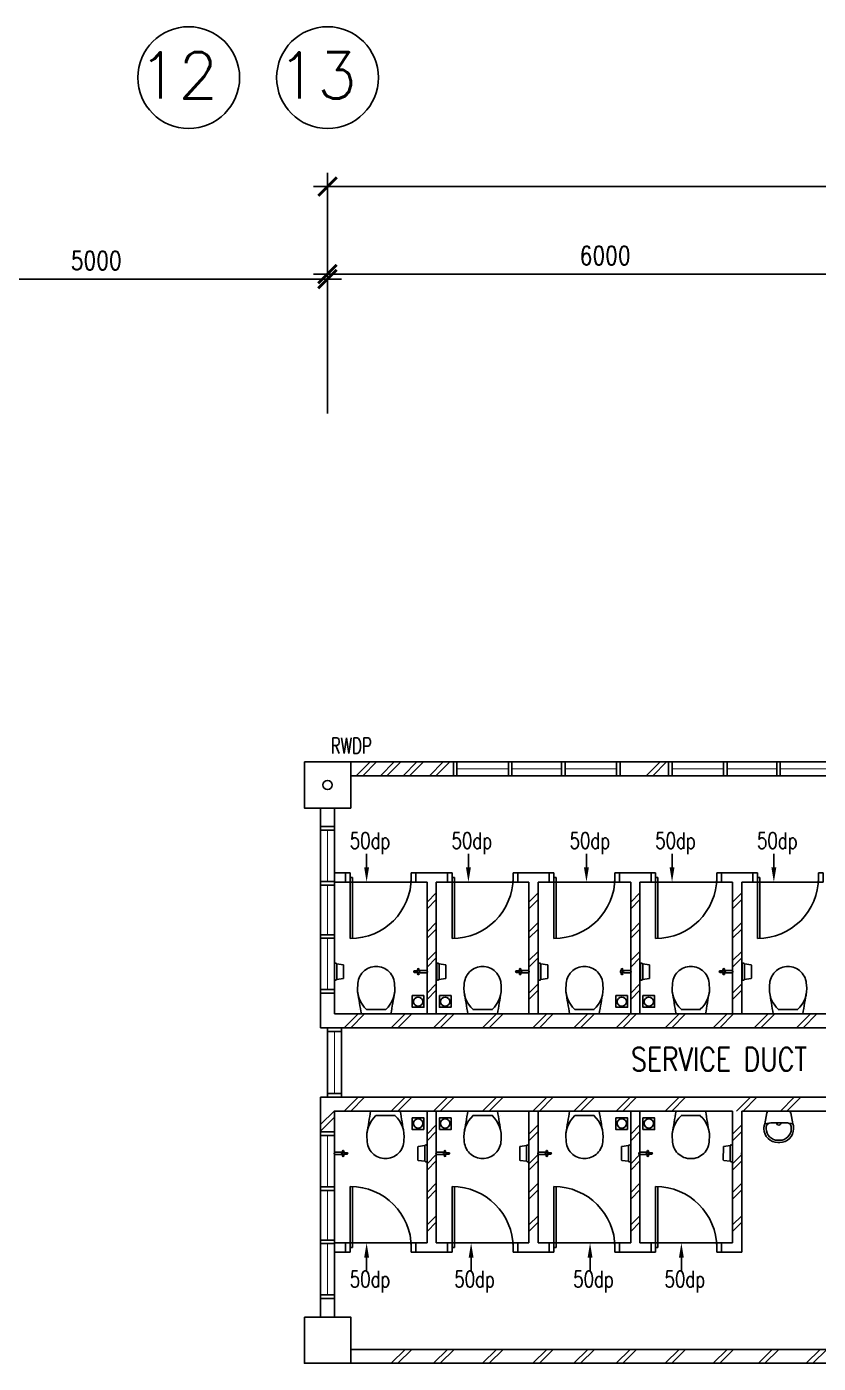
# Model space of a CAD drawing. Extents: x 2687779 to 2997471, y -863049 to -631414.
# Drawn here: x 2936754 to 2945306, y -790674 to -776230 of the extents above; entities that cross this region are included whole.
import ezdxf
from ezdxf.enums import TextEntityAlignment as Align

# ---------------------------------------------------------------- set-up
doc = ezdxf.new("R2010")
doc.units = 0
doc.header["$LTSCALE"] = 10
doc.header["$MEASUREMENT"] = 0
doc.header["$PDMODE"] = 34
doc.linetypes.add('DIVIDE', pattern=[1.25, 0.5, -0.25, 0, -0.25, 0, -0.25])
doc.layers.get('0').update_dxf_attribs({"linetype": 'CONTINUOUS'})
doc.layers.get('DEFPOINTS').update_dxf_attribs({"linetype": 'CONTINUOUS'})
for name, color, linetype in [('BO', 7, 'CONTINUOUS'), ('COL', 3, 'CONTINUOUS'), ('DIM', 7, 'CONTINUOUS'), ('DR', 7, 'CONTINUOUS'), ('FIT', 5, 'CONTINUOUS'), ('FITT', 5, 'CONTINUOUS'), ('GRID-T', 7, 'CONTINUOUS'), ('H', 1, 'CONTINUOUS'), ('PIPE', 5, 'DIVIDE'), ('RWDP', 145, 'CONTINUOUS'), ('SANI', 7, 'CONTINUOUS'), ('T25', 7, 'CONTINUOUS'), ('TEX', 2, 'CONTINUOUS'), ('txt', 7, 'CONTINUOUS'), ('WALL', 2, 'CONTINUOUS'), ('WIN', 5, 'CONTINUOUS')]:
    doc.layers.add(name, color=color, linetype=linetype)
doc.styles.add('ROMANS', font='romans.shx', dxfattribs={"width": 0.8, "height": 100})
doc.styles.get("Standard").update_dxf_attribs({"font": 'ROMANS.SHX'})
doc.dimstyles.new('STANDARD$0', dxfattribs={"dimscale": 0, "dimtxt": 8, "dimasz": 6, "dimexe": 1, "dimexo": 1, "dimgap": 3, "dimtad": 1, "dimdec": 0, "dimlfac": -1, "dimrnd": 1, "dimzin": 0, "dimdsep": 46, "dimtxsty": 'Standard', "dimcen": 0, "dimclrd": 5, "dimclre": 250, "dimadec": 0, "dimazin": 0, "dimtfac": 1, "dimtdec": 4, "dimtofl": 0, "dimtmove": 0, "dimatfit": 3, "dimfxl": 1, "dimtolj": 1, "dimtzin": 0, "dimarcsym": 0})

# ---------------------------------------------------------------- blocks, each defined once
blk = doc.blocks.new('_ARCHTICK')
at = {"color": 0, "linetype": 'ByBlock', "const_width": 0.15}
blk.add_lwpolyline([(-0.5, -0.5), (0.5, 0.5)], dxfattribs=at)
blk = doc.blocks.new('*D79')
at = {"layer": 'DEFPOINTS', "color": 0, "transparency": 16777216}
for p in [(2940004, -777957), (2940004, -780559), (2976004, -780559)]:
    blk.add_point(p, dxfattribs=at)
at = {"layer": 'DIM', "color": 7, "lineweight": -2, "transparency": 16777216}
for p, q in [((2940004, -780409), (2940004, -777807)), ((2976004, -780409), (2976004, -777807)), ((2976154, -777957), (2939854, -777957))]:
    blk.add_line(p, q, dxfattribs=at)
at = {"layer": 'DIM', "color": 7, "lineweight": -2, "transparency": 16777216, "xscale": 200, "yscale": 200, "zscale": 200}
for p, rotation in [((2940004, -777957), 180.0000000117509), ((2976004, -777957), 1.175084030080598e-08)]:
    blk.add_blockref('_ARCHTICK', p, dxfattribs=dict(at, rotation=rotation))
at = {"layer": 'DIM', "color": 7, "transparency": 16777216, "insert": (2958004, -777757), "char_height": 200, "attachment_point": 5, "rotation": 0, "style": 'ROMANS'}
blk.add_mtext('\\A1;36000', dxfattribs=at)
blk = doc.blocks.new('*D91')
at = {"layer": 'DEFPOINTS', "color": 0, "transparency": 16777216}
for p in [(2940004, -778903), (2940004, -780559), (2946004, -780559)]:
    blk.add_point(p, dxfattribs=at)
at = {"layer": 'DIM', "color": 7, "lineweight": -2, "transparency": 16777216}
for p, q in [((2940004, -780409), (2940004, -778753)), ((2946004, -780409), (2946004, -778753)), ((2946154, -778903), (2939854, -778903))]:
    blk.add_line(p, q, dxfattribs=at)
at = {"layer": 'DIM', "color": 7, "lineweight": -2, "transparency": 16777216, "xscale": 200, "yscale": 200, "zscale": 200}
for p, rotation in [((2940004, -778903), 179.9999999882517), ((2946004, -778903), 359.9999999882517)]:
    blk.add_blockref('_ARCHTICK', p, dxfattribs=dict(at, rotation=rotation))
at = {"layer": 'DIM', "color": 7, "transparency": 16777216, "insert": (2943004, -778703), "char_height": 200, "attachment_point": 5, "rotation": 360, "style": 'ROMANS'}
blk.add_mtext('\\A1;6000', dxfattribs=at)
blk = doc.blocks.new('*D139')
at = {"layer": 'DEFPOINTS', "color": 0, "transparency": 16777216}
for p in [(2935005, -778957), (2935005, -779808), (2940004, -779808)]:
    blk.add_point(p, dxfattribs=at)
at = {"layer": 'DIM', "color": 7, "lineweight": -2, "transparency": 16777216}
for p, q in [((2935005, -779658), (2935005, -778807)), ((2940004, -779658), (2940004, -778807)), ((2940154, -778957), (2934855, -778957))]:
    blk.add_line(p, q, dxfattribs=at)
at = {"layer": 'DIM', "color": 7, "lineweight": -2, "transparency": 16777216, "xscale": 200, "yscale": 200, "zscale": 200}
for p, rotation in [((2935005, -778957), 179.9999999882522), ((2940004, -778957), 359.9999999882522)]:
    blk.add_blockref('_ARCHTICK', p, dxfattribs=dict(at, rotation=rotation))
at = {"layer": 'DIM', "color": 7, "transparency": 16777216, "insert": (2937505, -778757), "char_height": 200, "attachment_point": 5, "rotation": 360, "style": 'ROMANS'}
blk.add_mtext('\\A1;5000', dxfattribs=at)
blk = doc.blocks.new('100FT')
at = {"layer": 'PIPE', "linetype": 'Continuous'}
blk.add_circle((0, 0), 50, dxfattribs=at)
blk = doc.blocks.new('A$C7CE3714C')
at = {"layer": 'FIT'}
blk.add_lwpolyline([(0, 0), (126, 0), (126, 126), (0, 126)], close=True, dxfattribs=at)
at = {"layer": 'FIT', "xscale": -1}
blk.add_blockref('100FT', (63, 66), dxfattribs=at)
blk = doc.blocks.new('UR1')
for p, q in [((104, 0), (-104, 0)), ((-151, -138), (-129, -20)), ((-151, -138), (-85, -125)), ((85, -125), (-85, -125)), ((151, -138), (85, -125)), ((129, -20), (151, -138)), ((-160, -175), (-160, -190)), ((-135, -175), (-135, -190)), ((135, -190), (135, -175)), ((160, -190), (160, -175)), ((-10, -315), (10, -315)), ((-10, -340), (10, -340))]:
    blk.add_line(p, q)
for centre, radius, start, end in [((-104, -25), 25, 90, 169.5625), ((104, -25), 25, 10.4375, 90), ((-85, -175), 75, 150.8644, 180), ((-85, -175), 50, 90, 180), ((0, -125), 26.1, 180, 0), ((85, -175), 50, 0, 90), ((85, -175), 75, 0, 29.1356), ((-10, -190), 150, 180, 270), ((-10, -190), 125, 180, 270), ((10, -190), 125, 270, 0), ((10, -190), 150, 270, 0)]:
    blk.add_arc(centre, radius, start, end)
blk = doc.blocks.new('d760')
at = {"layer": 'DR', "color": 1}
for p, q in [((-760, -100), (-760, 0)), ((-710, 0), (-760, 0)), ((-710, -710), (-710, 0)), ((-710, -100), (-710, 0)), ((-50, -100), (-50, 0)), ((0, 0), (-50, 0)), ((0, -100), (0, 0)), ((-710, -100), (-760, -100)), ((-710, -50), (-685, -50)), ((-50, -100), (-710, -100)), ((-685, -710), (-685, -50)), ((0, -100), (-50, -100))]:
    blk.add_line(p, q, dxfattribs=at)
blk.add_arc((-710, -50), 660, 270, 0, dxfattribs=at)

msp = doc.modelspace()

# ---------------------------------------------------------------- linework, layer by layer
at = {"layer": 'COL'}
for points in [[(2939754.5, -784174.1), (2940254.5, -784174.1), (2940254.5, -784674.1), (2939754.5, -784674.1)], [(2939754.5, -790174.1), (2940254.5, -790174.1), (2940254.5, -790674.1), (2939754.5, -790674.1)]]:
    msp.add_lwpolyline(points, close=True, dxfattribs=at)
at = {"layer": 'FITT'}
for p, q in [((2940980.4, -786431.7), (2940980.4, -786424.9)), ((2940980.4, -786458.4), (2940980.4, -786451.6)), ((2940990.4, -786431.7), (2940990.4, -786424.9)), ((2940990.4, -786458.4), (2940990.4, -786451.6)), ((2941074, -786429.1), (2940997.6, -786429.1)), ((2941074, -786454.1), (2940997.6, -786454.1)), ((2942080.4, -786431.7), (2942080.4, -786424.9)), ((2942080.4, -786458.4), (2942080.4, -786451.6)), ((2942090.4, -786431.7), (2942090.4, -786424.9)), ((2942090.4, -786458.4), (2942090.4, -786451.6)), ((2942174, -786429.1), (2942097.6, -786429.1)), ((2942174, -786454.1), (2942097.6, -786454.1)), ((2943180.4, -786431.7), (2943180.4, -786424.9)), ((2943180.4, -786458.4), (2943180.4, -786451.6)), ((2943190.4, -786431.7), (2943190.4, -786424.9)), ((2943190.4, -786458.4), (2943190.4, -786451.6)), ((2943274, -786429.1), (2943197.6, -786429.1)), ((2943274, -786454.1), (2943197.6, -786454.1)), ((2944280.4, -786431.7), (2944280.4, -786424.9)), ((2944280.4, -786458.4), (2944280.4, -786451.6)), ((2944290.4, -786431.7), (2944290.4, -786424.9)), ((2944290.4, -786458.4), (2944290.4, -786451.6)), ((2944374, -786429.1), (2944297.6, -786429.1)), ((2944374, -786454.1), (2944297.6, -786454.1)), ((2940085, -788394.1), (2940161.3, -788394.1)), ((2940085, -788419.1), (2940161.4, -788419.1)), ((2940168.6, -788389.8), (2940168.6, -788396.6)), ((2940168.6, -788416.5), (2940168.6, -788423.3)), ((2940178.6, -788389.8), (2940178.6, -788396.6)), ((2940178.6, -788416.5), (2940178.6, -788423.3)), ((2941185, -788394.1), (2941261.3, -788394.1)), ((2941185, -788419.1), (2941261.4, -788419.1)), ((2941268.6, -788389.8), (2941268.6, -788396.6)), ((2941268.6, -788416.5), (2941268.6, -788423.3)), ((2941278.6, -788389.8), (2941278.6, -788396.6)), ((2941278.6, -788416.5), (2941278.6, -788423.3)), ((2942285, -788394.1), (2942361.3, -788394.1)), ((2942285, -788419.1), (2942361.4, -788419.1)), ((2942368.6, -788389.8), (2942368.6, -788396.6)), ((2942368.6, -788416.5), (2942368.6, -788423.3)), ((2942378.6, -788389.8), (2942378.6, -788396.6)), ((2942378.6, -788416.5), (2942378.6, -788423.3)), ((2943376.2, -788394.1), (2943452.6, -788394.1)), ((2943376.2, -788419.1), (2943452.6, -788419.1)), ((2943459.8, -788389.8), (2943459.8, -788396.6)), ((2943459.8, -788416.5), (2943459.8, -788423.3)), ((2943469.8, -788389.8), (2943469.8, -788396.6)), ((2943469.8, -788416.5), (2943469.8, -788423.3))]:
    msp.add_line(p, q, dxfattribs=at)
at = {"layer": 'FITT', "elevation": 0}
for points in [[(2940969.6, -786434.1), (2940942.9, -786434.2, 0.9999995), (2940942.9, -786449.2), (2940969.6, -786449.1)], [(2942069.6, -786434.1), (2942042.9, -786434.2, 0.9999995), (2942042.9, -786449.2), (2942069.6, -786449.1)], [(2944269.6, -786434.1), (2944242.9, -786434.2, 0.9999995), (2944242.9, -786449.2), (2944269.6, -786449.1)], [(2940189.4, -788414.1), (2940216.1, -788414, 0.9999995), (2940216.1, -788399), (2940189.4, -788399.1)], [(2941289.4, -788414.1), (2941316.1, -788414, 0.9999995), (2941316.1, -788399), (2941289.4, -788399.1)], [(2942389.4, -788414.1), (2942416.1, -788414, 0.9999995), (2942416.1, -788399), (2942389.4, -788399.1)], [(2943480.7, -788414.1), (2943507.3, -788414, 0.9999995), (2943507.3, -788399), (2943480.6, -788399.1)]]:
    msp.add_lwpolyline(points, format="xyb", dxfattribs=at)
at = {"layer": 'FITT'}
for centre, radius in [((2940985.4, -786441.6), 11.1), ((2940985.4, -786417.9), 8.61), ((2940985.4, -786465.4), 8.61), ((2942085.4, -786441.6), 11.1), ((2942085.4, -786417.9), 8.61), ((2942085.4, -786465.4), 8.61), ((2943185.4, -786441.6), 11.1), ((2943185.4, -786417.9), 8.61), ((2943185.4, -786465.4), 8.61), ((2944285.4, -786441.6), 11.1), ((2944285.4, -786417.9), 8.61), ((2944285.4, -786465.4), 8.61), ((2940173.6, -788382.8), 8.61), ((2941273.6, -788382.8), 8.61), ((2942373.6, -788382.8), 8.61), ((2943464.8, -788382.8), 8.61), ((2940173.6, -788406.6), 11.1), ((2940173.6, -788430.3), 8.61), ((2941273.6, -788406.6), 11.1), ((2941273.6, -788430.3), 8.61), ((2942373.6, -788406.6), 11.1), ((2942373.6, -788430.3), 8.61), ((2943464.8, -788406.6), 11.1), ((2943464.8, -788430.3), 8.61)]:
    msp.add_circle(centre, radius, dxfattribs=at)
for centre, radius, start, end in [((2940985.4, -786441.6), 17.5, 106.78275, 253.2851), ((2940985.4, -786441.6), 17.5, 286.78275, 73.2851), ((2941070.7, -786441.6), 12.9, 284.6714, 75.39645), ((2942085.4, -786441.6), 17.5, 106.78275, 253.2851), ((2942085.4, -786441.6), 17.5, 286.78275, 73.2851), ((2942170.7, -786441.6), 12.9, 284.6714, 75.39645), ((2943185.4, -786441.6), 17.5, 106.78275, 253.2851), ((2943185.4, -786441.6), 17.5, 286.78275, 73.2851), ((2943270.7, -786441.6), 12.9, 284.6714, 75.39645), ((2944285.4, -786441.6), 17.5, 106.78275, 253.2851), ((2944285.4, -786441.6), 17.5, 286.78275, 73.2851), ((2944370.7, -786441.6), 12.9, 284.6714, 75.39645), ((2940088.2, -788406.6), 12.9, 104.6714, 255.39645), ((2940173.6, -788406.6), 17.5, 106.78275, 253.2851), ((2940173.6, -788406.6), 17.5, 286.78275, 73.2851), ((2941188.2, -788406.6), 12.9, 104.6714, 255.39645), ((2941273.6, -788406.6), 17.5, 106.78275, 253.2851), ((2941273.6, -788406.6), 17.5, 286.78275, 73.2851), ((2942288.2, -788406.6), 12.9, 104.6714, 255.39645), ((2942373.6, -788406.6), 17.5, 106.78275, 253.2851), ((2942373.6, -788406.6), 17.5, 286.78275, 73.2851), ((2943379.5, -788406.6), 12.9, 104.6714, 255.39645), ((2943464.8, -788406.6), 17.5, 106.78275, 253.2851), ((2943464.8, -788406.6), 17.5, 286.78275, 73.2851), ((2944488.2, -788406.6), 12.9, 104.6714, 255.39645)]:
    msp.add_arc(centre, radius, start, end, dxfattribs=at)
at = {"layer": 'GRID-T', "color": 7}
for centre in [(2938504.5, -776779.5), (2940004.6, -776779.5)]:
    msp.add_circle(centre, 550, dxfattribs=at)
at = {"layer": 'H'}
for p, q in [((2940313.8, -784324.1), (2940463.8, -784174.1)), ((2940384.5, -784324.1), (2940534.5, -784174.1)), ((2940574.8, -784324.1), (2940724.8, -784174.1)), ((2940645.5, -784324.1), (2940795.5, -784174.1)), ((2940819.8, -784324.1), (2940969.8, -784174.1)), ((2940890.5, -784324.1), (2941040.5, -784174.1)), ((2941104.8, -784324.1), (2941254.8, -784174.1)), ((2941175.5, -784324.1), (2941325.5, -784174.1)), ((2943446.8, -784324.1), (2943596.8, -784174.1)), ((2943517.5, -784324.1), (2943667.5, -784174.1)), ((2941079.5, -785691), (2941179.5, -785591)), ((2942179.5, -785691), (2942279.5, -785591)), ((2943279.5, -785691), (2943379.5, -785591)), ((2944379.5, -785691), (2944479.5, -785591)), ((2941079.5, -785761.7), (2941179.5, -785661.7)), ((2942179.5, -785761.7), (2942279.5, -785661.7)), ((2943279.5, -785761.7), (2943379.5, -785661.7)), ((2944379.5, -785761.7), (2944479.5, -785661.7)), ((2941079.5, -786010.5), (2941179.5, -785910.5)), ((2942179.5, -786010.5), (2942279.5, -785910.5)), ((2943279.5, -786010.5), (2943379.5, -785910.5)), ((2944379.5, -786010.5), (2944479.5, -785910.5)), ((2941079.5, -786081.2), (2941179.5, -785981.2)), ((2942179.5, -786081.2), (2942279.5, -785981.2)), ((2943279.5, -786081.2), (2943379.5, -785981.2)), ((2944379.5, -786081.2), (2944479.5, -785981.2)), ((2941079.5, -786322.3), (2941179.5, -786222.3)), ((2941079.5, -786393), (2941179.5, -786293)), ((2942179.5, -786322.3), (2942279.5, -786222.3)), ((2942179.5, -786393), (2942279.5, -786293)), ((2943279.5, -786322.3), (2943379.5, -786222.3)), ((2943279.5, -786393), (2943379.5, -786293)), ((2944379.5, -786322.3), (2944479.5, -786222.3)), ((2944379.5, -786393), (2944479.5, -786293)), ((2941079.5, -786672.6), (2941179.5, -786572.6)), ((2941079.5, -786743.3), (2941179.5, -786643.3)), ((2942179.5, -786672.6), (2942279.5, -786572.6)), ((2942179.5, -786743.3), (2942279.5, -786643.3)), ((2943279.5, -786672.6), (2943379.5, -786572.6)), ((2943279.5, -786743.3), (2943379.5, -786643.3)), ((2944379.5, -786672.6), (2944479.5, -786572.6)), ((2944379.5, -786743.3), (2944479.5, -786643.3)), ((2940184.7, -787049.1), (2940334.7, -786899.1)), ((2940255.4, -787049.1), (2940405.4, -786899.1)), ((2940693.6, -787049.1), (2940843.6, -786899.1)), ((2940764.4, -787049.1), (2940914.4, -786899.1)), ((2941150.4, -787049.1), (2941300.4, -786899.1)), ((2941221.2, -787049.1), (2941371.2, -786899.1)), ((2941679.9, -787049.1), (2941829.9, -786899.1)), ((2941750.6, -787049.1), (2941900.6, -786899.1)), ((2942222.6, -787049.1), (2942372.6, -786899.1)), ((2942293.3, -787049.1), (2942443.3, -786899.1)), ((2942666.6, -787049.1), (2942816.6, -786899.1)), ((2942737.3, -787049.1), (2942887.3, -786899.1)), ((2943123.4, -787049.1), (2943273.4, -786899.1)), ((2943194.1, -787049.1), (2943344.1, -786899.1)), ((2943652.9, -787049.1), (2943802.9, -786899.1)), ((2943723.6, -787049.1), (2943873.6, -786899.1)), ((2944170.5, -787049.1), (2944320.5, -786899.1)), ((2944241.2, -787049.1), (2944391.2, -786899.1)), ((2944614.5, -787049.1), (2944764.5, -786899.1)), ((2944685.3, -787049.1), (2944835.3, -786899.1)), ((2945071.3, -787049.1), (2945221.3, -786899.1)), ((2945142.1, -787049.1), (2945292.1, -786899.1)), ((2940184.7, -787949.1), (2940334.7, -787799.1)), ((2940255.4, -787949.1), (2940405.4, -787799.1)), ((2940693.6, -787949.1), (2940843.6, -787799.1)), ((2940764.4, -787949.1), (2940914.4, -787799.1)), ((2941150.4, -787949.1), (2941300.4, -787799.1)), ((2941221.2, -787949.1), (2941371.2, -787799.1)), ((2941679.9, -787949.1), (2941829.9, -787799.1)), ((2941750.6, -787949.1), (2941900.6, -787799.1)), ((2942222.6, -787949.1), (2942372.6, -787799.1)), ((2942293.3, -787949.1), (2942443.3, -787799.1)), ((2942666.6, -787949.1), (2942816.6, -787799.1)), ((2942737.3, -787949.1), (2942887.3, -787799.1)), ((2943123.4, -787949.1), (2943273.4, -787799.1)), ((2943194.1, -787949.1), (2943344.1, -787799.1)), ((2943652.9, -787949.1), (2943802.9, -787799.1)), ((2943723.6, -787949.1), (2943873.6, -787799.1)), ((2944422.6, -787949.1), (2944572.6, -787799.1)), ((2944493.3, -787949.1), (2944643.3, -787799.1)), ((2944897.2, -787949.1), (2945047.2, -787799.1)), ((2944967.9, -787949.1), (2945117.9, -787799.1)), ((2939929.5, -788094.9), (2940079.5, -787944.9)), ((2939929.5, -788165.6), (2940079.5, -788015.6)), ((2941079.5, -788197.7), (2941179.5, -788097.7)), ((2942179.5, -788197.7), (2942279.5, -788097.7)), ((2943279.5, -788197.7), (2943379.5, -788097.7)), ((2944379.5, -788197.7), (2944479.5, -788097.7)), ((2941079.5, -788268.4), (2941179.5, -788168.4)), ((2942179.5, -788268.4), (2942279.5, -788168.4)), ((2943279.5, -788268.4), (2943379.5, -788168.4)), ((2944379.5, -788268.4), (2944479.5, -788168.4)), ((2941079.5, -788517.2), (2941179.5, -788417.2)), ((2941079.5, -788587.9), (2941179.5, -788487.9)), ((2942179.5, -788517.2), (2942279.5, -788417.2)), ((2942179.5, -788587.9), (2942279.5, -788487.9)), ((2943279.5, -788517.2), (2943379.5, -788417.2)), ((2943279.5, -788587.9), (2943379.5, -788487.9)), ((2944379.5, -788517.2), (2944479.5, -788417.2)), ((2944379.5, -788587.9), (2944479.5, -788487.9)), ((2941079.5, -788829), (2941179.5, -788729)), ((2941079.5, -788899.8), (2941179.5, -788799.8)), ((2942179.5, -788829), (2942279.5, -788729)), ((2942179.5, -788899.8), (2942279.5, -788799.8)), ((2943279.5, -788829), (2943379.5, -788729)), ((2943279.5, -788899.8), (2943379.5, -788799.8)), ((2944379.5, -788829), (2944479.5, -788729)), ((2944379.5, -788899.8), (2944479.5, -788799.8)), ((2941079.5, -789179.3), (2941179.5, -789079.3)), ((2942179.5, -789179.3), (2942279.5, -789079.3)), ((2943279.5, -789179.3), (2943379.5, -789079.3)), ((2944379.5, -789179.3), (2944479.5, -789079.3)), ((2941079.5, -789250.1), (2941179.5, -789150.1)), ((2942179.5, -789250.1), (2942279.5, -789150.1)), ((2943279.5, -789250.1), (2943379.5, -789150.1)), ((2944379.5, -789250.1), (2944479.5, -789150.1)), ((2940693.6, -790674.1), (2940843.6, -790524.1)), ((2940764.4, -790674.1), (2940914.4, -790524.1)), ((2941150.4, -790674.1), (2941300.4, -790524.1)), ((2941221.2, -790674.1), (2941371.2, -790524.1)), ((2941679.9, -790674.1), (2941829.9, -790524.1)), ((2941750.6, -790674.1), (2941900.6, -790524.1)), ((2942222.6, -790674.1), (2942372.6, -790524.1)), ((2942293.3, -790674.1), (2942443.3, -790524.1)), ((2942666.6, -790674.1), (2942816.6, -790524.1)), ((2942737.3, -790674.1), (2942887.3, -790524.1)), ((2943123.4, -790674.1), (2943273.4, -790524.1)), ((2943194.1, -790674.1), (2943344.1, -790524.1)), ((2943652.9, -790674.1), (2943802.9, -790524.1)), ((2943723.6, -790674.1), (2943873.6, -790524.1)), ((2944170.5, -790674.1), (2944320.5, -790524.1)), ((2944241.2, -790674.1), (2944391.2, -790524.1)), ((2944658.9, -790674.1), (2944808.9, -790524.1)), ((2944729.6, -790674.1), (2944879.6, -790524.1)), ((2945176.5, -790674.1), (2945326.5, -790524.1)), ((2945247.2, -790674.1), (2945397.2, -790524.1))]:
    msp.add_line(p, q, dxfattribs=at)
at = {"layer": 'RWDP', "color": 142, "linetype": 'Continuous'}
msp.add_circle((2940004.5, -784424.1), 50, dxfattribs=at)
at = {"layer": 'SANI', "color": 1}
for p, q in [((2940426.6, -785314.1), (2940426.6, -785167.8)), ((2941526.6, -785314.1), (2941526.6, -785167.8)), ((2942801.6, -785314.1), (2942801.6, -785167.8)), ((2943726.6, -785314.1), (2943726.6, -785167.8)), ((2944826.6, -785314.1), (2944826.6, -785167.8)), ((2940426.6, -789534.1), (2940426.6, -789680.4)), ((2941555.6, -789534.1), (2941555.6, -789680.4)), ((2942840.6, -789534.1), (2942840.6, -789680.4)), ((2943827.6, -789534.1), (2943827.6, -789680.4))]:
    msp.add_line(p, q, dxfattribs=at)
at = {"layer": 'SANI'}
for p, q in [((2940340.2, -786851.4), (2940340.2, -786851.4)), ((2940689.6, -786899.1), (2940369.9, -786899.1)), ((2940530.2, -786851.4), (2940424.7, -786851.4)), ((2940529.3, -786851.4), (2940634.8, -786851.4)), ((2940719.3, -786851.4), (2940719.3, -786851.4)), ((2941490.4, -786851.4), (2941490.4, -786851.4)), ((2941839.8, -786899.1), (2941520.1, -786899.1)), ((2941680.4, -786851.4), (2941574.9, -786851.4)), ((2941679.5, -786851.4), (2941785, -786851.4)), ((2941869.5, -786851.4), (2941869.5, -786851.4)), ((2942590, -786851.4), (2942590, -786851.4)), ((2942939.4, -786899.1), (2942619.7, -786899.1)), ((2942780, -786851.4), (2942674.5, -786851.4)), ((2942779.1, -786851.4), (2942884.6, -786851.4)), ((2942969.1, -786851.4), (2942969.1, -786851.4)), ((2943739.7, -786850.2), (2943739.7, -786850.2)), ((2944089.1, -786897.9), (2943769.4, -786897.9)), ((2943929.7, -786850.2), (2943824.2, -786850.2)), ((2943928.8, -786850.2), (2944034.3, -786850.2)), ((2944118.8, -786850.2), (2944118.8, -786850.2)), ((2944790, -786851.4), (2944790, -786851.4)), ((2945139.4, -786899.1), (2944819.7, -786899.1)), ((2944980, -786851.4), (2944874.5, -786851.4)), ((2944979.1, -786851.4), (2945084.6, -786851.4)), ((2945169.1, -786851.4), (2945169.1, -786851.4)), ((2940790, -787949.1), (2940470.3, -787949.1)), ((2941839.8, -787949.1), (2941520.1, -787949.1)), ((2942939.4, -787949.1), (2942619.7, -787949.1)), ((2944089.1, -787950.3), (2943769.4, -787950.3)), ((2940440.6, -787996.8), (2940440.6, -787996.8)), ((2940630.6, -787996.8), (2940525.1, -787996.8)), ((2940629.7, -787996.8), (2940735.2, -787996.8)), ((2940819.7, -787996.8), (2940819.7, -787996.8)), ((2941490.4, -787996.8), (2941490.4, -787996.8)), ((2941680.4, -787996.8), (2941574.9, -787996.8)), ((2941679.5, -787996.8), (2941785, -787996.8)), ((2941869.5, -787996.8), (2941869.5, -787996.8)), ((2942590, -787996.8), (2942590, -787996.8)), ((2942780, -787996.8), (2942674.5, -787996.8)), ((2942779.1, -787996.8), (2942884.6, -787996.8)), ((2942969.1, -787996.8), (2942969.1, -787996.8)), ((2943739.7, -787998.1), (2943739.7, -787998.1)), ((2943929.7, -787998.1), (2943824.2, -787998.1)), ((2943928.8, -787998.1), (2944034.3, -787998.1))]:
    msp.add_line(p, q, dxfattribs=at)
at = {"layer": 'SANI', "color": 1}
for points in [[(2940104.2, -786526.4), (2940104.5, -786356.8, 0.5654258), (2940076.3, -786359.4, 0.4601841)], [(2940079.5, -786355), (2940079.5, -786528.2, 0.4601841), (2940104.5, -786526.4)], [(2940104.5, -786356.8), (2940174.2, -786366.7, -0.373687), (2940178.5, -786371.7), (2940178.3, -786511.8, -0.373687), (2940174, -786516.7), (2940104.2, -786526.5)], [(2941209.7, -786526.4), (2941210, -786356.8, 0.4601841), (2941185, -786355, 0.4601841)], [(2941185, -786355), (2941185, -786528.2, 0.4601841), (2941210, -786526.4)], [(2941210, -786356.8), (2941279.7, -786366.7, -0.373687), (2941284, -786371.7), (2941283.8, -786511.8, -0.373687), (2941279.5, -786516.7), (2941209.7, -786526.5)], [(2942309.7, -786526.4), (2942310, -786356.8, 0.4601841), (2942285, -786355, 0.4601841)], [(2942285, -786355), (2942285, -786528.2, 0.4601841), (2942310, -786526.4)], [(2942310, -786356.8), (2942379.7, -786366.7, -0.373687), (2942384, -786371.7), (2942383.8, -786511.8, -0.373687), (2942379.5, -786516.7), (2942309.7, -786526.5)], [(2943409.7, -786526.4), (2943410, -786356.8, 0.4601841), (2943385, -786355, 0.4601841)], [(2943385, -786355), (2943385, -786528.2, 0.4601841), (2943410, -786526.4)], [(2943410, -786356.8), (2943479.7, -786366.7, -0.373687), (2943484, -786371.7), (2943483.8, -786511.8, -0.373687), (2943479.5, -786516.7), (2943409.7, -786526.5)], [(2944509.7, -786526.4), (2944510, -786356.8, 0.4601841), (2944485, -786355, 0.4601841)], [(2944485, -786355), (2944485, -786528.2, 0.4601841), (2944510, -786526.4)], [(2944510, -786356.8), (2944579.7, -786366.7, -0.373687), (2944584, -786371.7), (2944583.8, -786511.8, -0.373687), (2944579.5, -786516.7), (2944509.7, -786526.5)], [(2941054.5, -788491.4), (2940984.8, -788481.5, -0.373687), (2940980.5, -788476.5), (2940980.7, -788336.4, -0.373687), (2940985, -788331.5), (2941054.7, -788321.7)], [(2941079.5, -788493.2), (2941079.5, -788320, 0.4601841), (2941054.5, -788321.8)], [(2941054.7, -788321.8), (2941054.5, -788491.4, 0.5654258), (2941082.6, -788488.8, 0.4601841)], [(2942154.5, -788491.4), (2942084.8, -788481.5, -0.373687), (2942080.5, -788476.5), (2942080.7, -788336.4, -0.373687), (2942085, -788331.5), (2942154.7, -788321.7)], [(2942179.5, -788493.2), (2942179.5, -788320, 0.4601841), (2942154.5, -788321.8)], [(2942154.7, -788321.8), (2942154.5, -788491.4, 0.5654258), (2942182.6, -788488.8, 0.4601841)], [(2943254.5, -788491.4), (2943184.8, -788481.5, -0.373687), (2943180.5, -788476.5), (2943180.7, -788336.4, -0.373687), (2943185, -788331.5), (2943254.7, -788321.7)], [(2943279.5, -788493.2), (2943279.5, -788320, 0.4601841), (2943254.5, -788321.8)], [(2943254.7, -788321.8), (2943254.5, -788491.4, 0.5654258), (2943282.6, -788488.8, 0.4601841)], [(2944354.5, -788491.4), (2944284.8, -788481.5, -0.373687), (2944280.5, -788476.5), (2944280.7, -788336.4, -0.373687), (2944285, -788331.5), (2944354.7, -788321.7)], [(2944379.5, -788493.2), (2944379.5, -788320, 0.4601841), (2944354.5, -788321.8)], [(2944354.7, -788321.8), (2944354.5, -788491.4, 0.5654258), (2944382.6, -788488.8, 0.4601841)]]:
    msp.add_lwpolyline(points, format="xyb", dxfattribs=at)
at = {"layer": 'SANI'}
for centre, radius, start, end in [((2940528.5, -786584.2), 197.4, 88.97321, 180.48306), ((2940531, -786584.2), 197.4, 359.51694, 91.02679), ((2941678.7, -786584.2), 197.4, 88.97321, 180.48306), ((2941681.2, -786584.2), 197.4, 359.51694, 91.02679), ((2942778.3, -786584.2), 197.4, 88.97321, 180.48306), ((2942780.8, -786584.2), 197.4, 359.51694, 91.02679), ((2943928, -786582.9), 197.4, 88.97321, 180.48306), ((2943930.5, -786582.9), 197.4, 359.51694, 91.02679), ((2944978.3, -786584.2), 197.4, 88.97321, 180.48306), ((2944980.8, -786584.2), 197.4, 359.51694, 91.02679), ((2940624.6, -786628.9), 296.7, 171.65588, 228.23122), ((2940434.9, -786628.9), 296.7, 311.76878, 8.34412), ((2941774.8, -786628.9), 296.7, 171.65588, 228.23122), ((2941585.1, -786628.9), 296.7, 311.76878, 8.34412), ((2942874.4, -786628.9), 296.7, 171.65588, 228.23122), ((2942684.7, -786628.9), 296.7, 311.76878, 8.34412), ((2944024.1, -786627.6), 296.7, 171.65588, 228.23122), ((2943834.4, -786627.6), 296.7, 311.76878, 8.34412), ((2945074.4, -786628.9), 296.7, 171.65588, 228.23122), ((2944884.7, -786628.9), 296.7, 311.76878, 8.34412), ((2964299.4, -782824.6), 24273.9, 189.10107, 189.66319), ((2916760.1, -782824.6), 24273.9, 350.33681, 350.89893), ((2965449.6, -782824.6), 24273.9, 189.10107, 189.66319), ((2917910.3, -782824.6), 24273.9, 350.33681, 350.89893), ((2966549.2, -782824.6), 24273.9, 189.10107, 189.66319), ((2919009.9, -782824.6), 24273.9, 350.33681, 350.89893), ((2967698.9, -782823.3), 24273.9, 189.10107, 189.66319), ((2920159.6, -782823.3), 24273.9, 350.33681, 350.89893), ((2968749.2, -782824.6), 24273.9, 189.10107, 189.66319), ((2921209.9, -782824.6), 24273.9, 350.33681, 350.89893), ((2964399.8, -792023.6), 24273.9, 170.33681, 170.89893), ((2916860.5, -792023.6), 24273.9, 9.10107, 9.66319), ((2965449.6, -792023.6), 24273.9, 170.33681, 170.89893), ((2917910.3, -792023.6), 24273.9, 9.10107, 9.66319), ((2966549.2, -792023.6), 24273.9, 170.33681, 170.89893), ((2919009.9, -792023.6), 24273.9, 9.10107, 9.66319), ((2967698.9, -792024.9), 24273.9, 170.33681, 170.89893), ((2920159.6, -792024.9), 24273.9, 9.10107, 9.66319), ((2940725, -788219.3), 296.7, 131.76878, 188.34412), ((2940535.3, -788219.3), 296.7, 351.65588, 48.23122), ((2941774.8, -788219.3), 296.7, 131.76878, 188.34412), ((2941585.1, -788219.3), 296.7, 351.65588, 48.23122), ((2942874.4, -788219.3), 296.7, 131.76878, 188.34412), ((2942684.7, -788219.3), 296.7, 351.65588, 48.23122), ((2944024.1, -788220.6), 296.7, 131.76878, 188.34412), ((2943834.4, -788220.6), 296.7, 351.65588, 48.23122), ((2940628.9, -788264.1), 197.4, 179.51694, 271.02679), ((2940631.4, -788264.1), 197.4, 268.97321, 0.48306), ((2941678.7, -788264.1), 197.4, 179.51694, 271.02679), ((2941681.2, -788264.1), 197.4, 268.97321, 0.48306), ((2942778.3, -788264.1), 197.4, 179.51694, 271.02679), ((2942780.8, -788264.1), 197.4, 268.97321, 0.48306), ((2943928, -788265.3), 197.4, 179.51694, 271.02679), ((2943930.5, -788265.3), 197.4, 268.97321, 0.48306)]:
    msp.add_arc(centre, radius, start, end, dxfattribs=at)
at = {"layer": 'SANI', "color": 1}
for points in [[(2940399.9, -785314.1), (2940453.2, -785314.1), (2940426.6, -785474.1)], [(2941499.9, -785314.1), (2941553.2, -785314.1), (2941526.6, -785474.1)], [(2942774.9, -785314.1), (2942828.2, -785314.1), (2942801.6, -785474.1)], [(2943699.9, -785314.1), (2943753.2, -785314.1), (2943726.6, -785474.1)], [(2944799.9, -785314.1), (2944853.2, -785314.1), (2944826.6, -785474.1)], [(2940399.9, -789534.1), (2940453.2, -789534.1), (2940426.6, -789374.1)], [(2941528.9, -789534.1), (2941582.2, -789534.1), (2941555.6, -789374.1)], [(2942813.9, -789534.1), (2942867.2, -789534.1), (2942840.6, -789374.1)], [(2943800.9, -789534.1), (2943854.2, -789534.1), (2943827.6, -789374.1)]]:
    msp.add_solid(points, dxfattribs=at)
at = {"layer": 'WALL'}
for p, q in [((2941364.4, -784174.1), (2940254.5, -784174.1)), ((2941364.4, -784174.1), (2941364.4, -784324.1)), ((2943164.4, -784174.1), (2943689.4, -784174.1)), ((2943164.4, -784174.1), (2943164.4, -784324.1)), ((2943689.4, -784174.1), (2943689.4, -784324.1)), ((2940254.5, -784324.1), (2941364.4, -784324.1)), ((2943164.4, -784324.1), (2943689.4, -784324.1)), ((2939929.5, -784874.1), (2939929.5, -784674.1)), ((2940079.5, -784874.1), (2940079.5, -784674.1)), ((2940079.5, -784874.1), (2939929.5, -784874.1)), ((2940199.5, -785374.1), (2940079.5, -785374.1)), ((2940199.5, -785474.1), (2940079.5, -785474.1)), ((2941079.5, -785374.1), (2940959.5, -785374.1)), ((2941079.5, -785474.1), (2940959.5, -785474.1)), ((2941079.5, -785374.1), (2941179.5, -785374.1)), ((2941079.5, -785474.1), (2941079.5, -786899.1)), ((2941299.5, -785374.1), (2941179.5, -785374.1)), ((2941179.5, -785474.1), (2941179.5, -786899.1)), ((2941299.5, -785474.1), (2941179.5, -785474.1)), ((2942179.5, -785374.1), (2942059.5, -785374.1)), ((2942179.5, -785474.1), (2942059.5, -785474.1)), ((2942179.5, -785374.1), (2942279.5, -785374.1)), ((2942179.5, -785474.1), (2942179.5, -786899.1)), ((2942399.5, -785374.1), (2942279.5, -785374.1)), ((2942279.5, -785474.1), (2942279.5, -786899.1)), ((2942399.5, -785474.1), (2942279.5, -785474.1)), ((2943279.5, -785374.1), (2943159.5, -785374.1)), ((2943279.5, -785474.1), (2943159.5, -785474.1)), ((2943279.5, -785374.1), (2943379.5, -785374.1)), ((2943279.5, -785474.1), (2943279.5, -786899.1)), ((2943499.5, -785374.1), (2943379.5, -785374.1)), ((2943379.5, -785474.1), (2943379.5, -786899.1)), ((2943499.5, -785474.1), (2943379.5, -785474.1)), ((2944379.5, -785374.1), (2944259.5, -785374.1)), ((2944379.5, -785474.1), (2944259.5, -785474.1)), ((2944379.5, -785374.1), (2944479.5, -785374.1)), ((2944379.5, -785474.1), (2944379.5, -786899.1)), ((2944599.5, -785374.1), (2944479.5, -785374.1)), ((2944479.5, -785474.1), (2944479.5, -786899.1)), ((2944599.5, -785474.1), (2944479.5, -785474.1)), ((2939929.5, -787049.1), (2939929.5, -786674.1)), ((2940079.5, -786674.1), (2939929.5, -786674.1)), ((2940079.5, -786899.1), (2940079.5, -786674.1)), ((2949554.5, -786899.1), (2940079.5, -786899.1)), ((2949596.2, -787049.1), (2939929.5, -787049.1)), ((2939929.5, -788174.1), (2939929.5, -787799.1)), ((2949704.5, -787799.1), (2939929.5, -787799.1)), ((2940079.5, -788174.1), (2940079.5, -787949.1)), ((2944379.5, -787949.1), (2940079.5, -787949.1)), ((2941079.5, -789374.1), (2941079.5, -787949.1)), ((2941179.5, -789374.1), (2941179.5, -787949.1)), ((2942179.5, -789374.1), (2942179.5, -787949.1)), ((2942279.5, -789374.1), (2942279.5, -787949.1)), ((2943279.5, -789374.1), (2943279.5, -787949.1)), ((2943379.5, -789374.1), (2943379.5, -787949.1)), ((2944379.5, -789374.1), (2944379.5, -787949.1)), ((2949554.5, -787949.1), (2944479.5, -787949.1)), ((2944479.5, -789474.1), (2944479.5, -787949.1)), ((2940079.5, -788174.1), (2939929.5, -788174.1)), ((2940199.5, -789374.1), (2940079.5, -789374.1)), ((2941079.5, -789374.1), (2940959.5, -789374.1)), ((2941299.5, -789374.1), (2941179.5, -789374.1)), ((2942179.5, -789374.1), (2942059.5, -789374.1)), ((2942399.5, -789374.1), (2942279.5, -789374.1)), ((2943279.5, -789374.1), (2943159.5, -789374.1)), ((2943499.5, -789374.1), (2943379.5, -789374.1)), ((2944379.5, -789374.1), (2944259.5, -789374.1)), ((2940199.5, -789474.1), (2940079.5, -789474.1)), ((2941079.5, -789474.1), (2940959.5, -789474.1)), ((2941079.5, -789474.1), (2941179.5, -789474.1)), ((2941299.5, -789474.1), (2941179.5, -789474.1)), ((2942179.5, -789474.1), (2942059.5, -789474.1)), ((2942179.5, -789474.1), (2942279.5, -789474.1)), ((2942399.5, -789474.1), (2942279.5, -789474.1)), ((2943279.5, -789474.1), (2943159.5, -789474.1)), ((2943279.5, -789474.1), (2943379.5, -789474.1)), ((2943499.5, -789474.1), (2943379.5, -789474.1)), ((2944379.5, -789474.1), (2944259.5, -789474.1)), ((2944379.5, -789474.1), (2944479.5, -789474.1)), ((2939929.5, -790174.1), (2939929.5, -789974.1)), ((2940079.5, -789974.1), (2939929.5, -789974.1)), ((2940079.5, -790174.1), (2940079.5, -789974.1)), ((2945629.5, -790524.1), (2940254.5, -790524.1)), ((2945629.5, -790674.1), (2940254.5, -790674.1))]:
    msp.add_line(p, q, dxfattribs=at)
at = {"layer": 'WIN'}
for p, q in [((2941364.4, -784174.1), (2943164.4, -784174.1)), ((2941402.4, -784174.1), (2941402.4, -784324.1)), ((2941958.1, -784174.1), (2941958.1, -784324.1)), ((2941996.1, -784174.1), (2941996.1, -784324.1)), ((2942532.8, -784174.1), (2942532.8, -784324.1)), ((2942570.8, -784174.1), (2942570.8, -784324.1)), ((2943126.4, -784174.1), (2943126.4, -784324.1)), ((2943689.4, -784174.1), (2945489.4, -784174.1)), ((2943727.4, -784174.1), (2943727.4, -784324.1)), ((2944283.1, -784174.1), (2944283.1, -784324.1)), ((2944321.1, -784174.1), (2944321.1, -784324.1)), ((2944857.8, -784174.1), (2944857.8, -784324.1)), ((2944895.8, -784174.1), (2944895.8, -784324.1)), ((2941364.4, -784324.1), (2943164.4, -784324.1)), ((2943689.4, -784324.1), (2945489.4, -784324.1)), ((2939929.5, -784874.1), (2939929.5, -786674.1)), ((2940079.5, -784912.1), (2939929.5, -784912.1)), ((2940079.5, -784874.1), (2940079.5, -786674.1)), ((2940079.5, -785467.8), (2939929.5, -785467.8)), ((2940079.5, -785505.8), (2939929.5, -785505.8)), ((2940079.5, -786042.4), (2939929.5, -786042.4)), ((2940079.5, -786080.4), (2939929.5, -786080.4)), ((2940079.5, -786636.1), (2939929.5, -786636.1)), ((2940004.5, -787049.1), (2940004.5, -787799.1)), ((2940154.5, -787799.1), (2940154.5, -787049.1)), ((2940154.5, -787089.1), (2940004.5, -787089.1)), ((2940154.5, -787759.1), (2940004.5, -787759.1)), ((2939929.5, -789974.1), (2939929.5, -788174.1)), ((2940079.5, -788212.1), (2939929.5, -788212.1)), ((2940079.5, -789974.1), (2940079.5, -788174.1)), ((2940079.5, -788767.8), (2939929.5, -788767.8)), ((2940079.5, -788805.8), (2939929.5, -788805.8)), ((2940079.5, -789342.4), (2939929.5, -789342.4)), ((2940079.5, -789380.4), (2939929.5, -789380.4)), ((2940079.5, -789936.1), (2939929.5, -789936.1))]:
    msp.add_line(p, q, dxfattribs=at)
at = {"layer": 'WIN', "const_width": 10, "flags": 128}
for points in [[(2941402.4, -784249.1), (2941958.1, -784249.1)], [(2941996.1, -784249.1), (2942532.8, -784249.1)], [(2942570.8, -784249.1), (2943126.4, -784249.1)], [(2943727.4, -784249.1), (2944283.1, -784249.1)], [(2944321.1, -784249.1), (2944857.8, -784249.1)], [(2944895.8, -784249.1), (2945451.4, -784249.1)], [(2940004.5, -784912.1), (2940004.5, -785467.8)], [(2940004.5, -785505.8), (2940004.5, -786042.4)], [(2940004.5, -786080.4), (2940004.5, -786636.1)], [(2940079.5, -787759.1), (2940079.5, -787089.1)], [(2940004.5, -788767.8), (2940004.5, -788212.1)], [(2940004.5, -789342.4), (2940004.5, -788805.8)], [(2940004.5, -789936.1), (2940004.5, -789380.4)]]:
    msp.add_lwpolyline(points, dxfattribs=at)

# ---------------------------------------------------------------- block references
at = {"layer": 'BO', "linetype": 'Continuous'}
for p in [(2940959.5, -785374.1), (2942059.5, -785374.1), (2943159.5, -785374.1), (2944259.5, -785374.1), (2945359.5, -785374.1)]:
    msp.add_blockref('d760', p, dxfattribs=at)
at = {"layer": 'BO', "linetype": 'Continuous', "xscale": -1, "rotation": 180}
for p in [(2940959.5, -789474.1), (2942059.5, -789474.1), (2943159.5, -789474.1), (2944259.5, -789474.1)]:
    msp.add_blockref('d760', p, dxfattribs=at)
at = {"layer": 'DIM', "rotation": 4.268868231257969e-07}
msp.add_blockref('UR1', (2944879.5, -787949.1), dxfattribs=at)
msp.add_blockref('UR1', (2944879.5, -787949.1), dxfattribs=at)
at = {"layer": 'T25', "rotation": 180}
for p in [(2941046.5, -786699.9), (2943246.5, -786699.9)]:
    msp.add_blockref('A$C7CE3714C', p, dxfattribs=at)
at = {"layer": 'T25', "xscale": -1, "rotation": 180}
for p in [(2941212.5, -786699.9), (2943412.5, -786699.9)]:
    msp.add_blockref('A$C7CE3714C', p, dxfattribs=at)
at = {"layer": 'T25', "xscale": -1}
for p in [(2941046.5, -788148.3), (2943246.5, -788148.3)]:
    msp.add_blockref('A$C7CE3714C', p, dxfattribs=at)
at = {"layer": 'T25'}
for p in [(2941212.5, -788148.3), (2943412.5, -788148.3)]:
    msp.add_blockref('A$C7CE3714C', p, dxfattribs=at)

# ---------------------------------------------------------------- texts
at = {"layer": 'GRID-T', "color": 3, "style": 'ROMANS'}
for s, p in [('12', (2937964.3, -777005.3)), ('13', (2939464.4, -777005.3))]:
    msp.add_text(s, height=500, dxfattribs=at).set_placement(p)
at = {"layer": 'RWDP', "color": 142, "style": 'ROMANS', "width": 0.7}
msp.add_text('RWDP', height=170, dxfattribs=at).set_placement((2940039.7, -784085.4))
at = {"layer": 'TEX', "color": 1, "ltscale": 0.5, "style": 'ROMANS', "width": 0.75}
for p in [(2940244.5, -785113.2), (2941344.5, -785113.2), (2942619.5, -785113.2), (2943544.5, -785113.2), (2944644.5, -785113.2), (2940244.5, -789851.7), (2941373.5, -789851.7), (2942658.5, -789851.7), (2943645.5, -789851.7)]:
    msp.add_text('50dp', height=175, dxfattribs=at).set_placement(p)
at = {"layer": 'txt', "color": 3, "ltscale": 10, "style": 'ROMANS', "width": 0.8}
msp.add_text('SERVICE DUCT', height=250, dxfattribs=at).set_placement((2944234.4, -787388.1, 3887.4), align=Align.MIDDLE)

# ---------------------------------------------------------------- dimensions: what is measured, and where the dimension line sits
at = {"layer": 'DIM'}
for p1, p2, distance, picture, middle in [((2976004.5, -780558.6), (2940004.5, -780558.6), -2601.2, '*D79', (2958004.5, -777757.4)), ((2940004.5, -779807.7), (2935004.7, -779807.7), -850.6, '*D139', (2937504.6, -778757.2)), ((2946004.5, -780558.6), (2940004.5, -780558.6), -1655.5, '*D91', (2943004.5, -778703.1))]:
    dim = msp.add_aligned_dim(p1=p1, p2=p2, distance=distance, dimstyle='STANDARD$0', override={"dimscale": 100, "dimtxt": 2, "dimasz": 2, "dimexe": 1.5, "dimexo": 1.5, "dimgap": 1, "dimtxsty": 'ROMANS', "dimblk": 'ARCHTICK', "dimdle": 1.5, "dimclrd": 7, "dimclre": 7, "dimclrt": 7, "dimtdec": 0, "dimtmove": 2}, dxfattribs=at)
    dim.commit()
    dim.dimension.update_dxf_attribs({"geometry": picture, "text_midpoint": middle})

doc.saveas('drawing.dxf')
